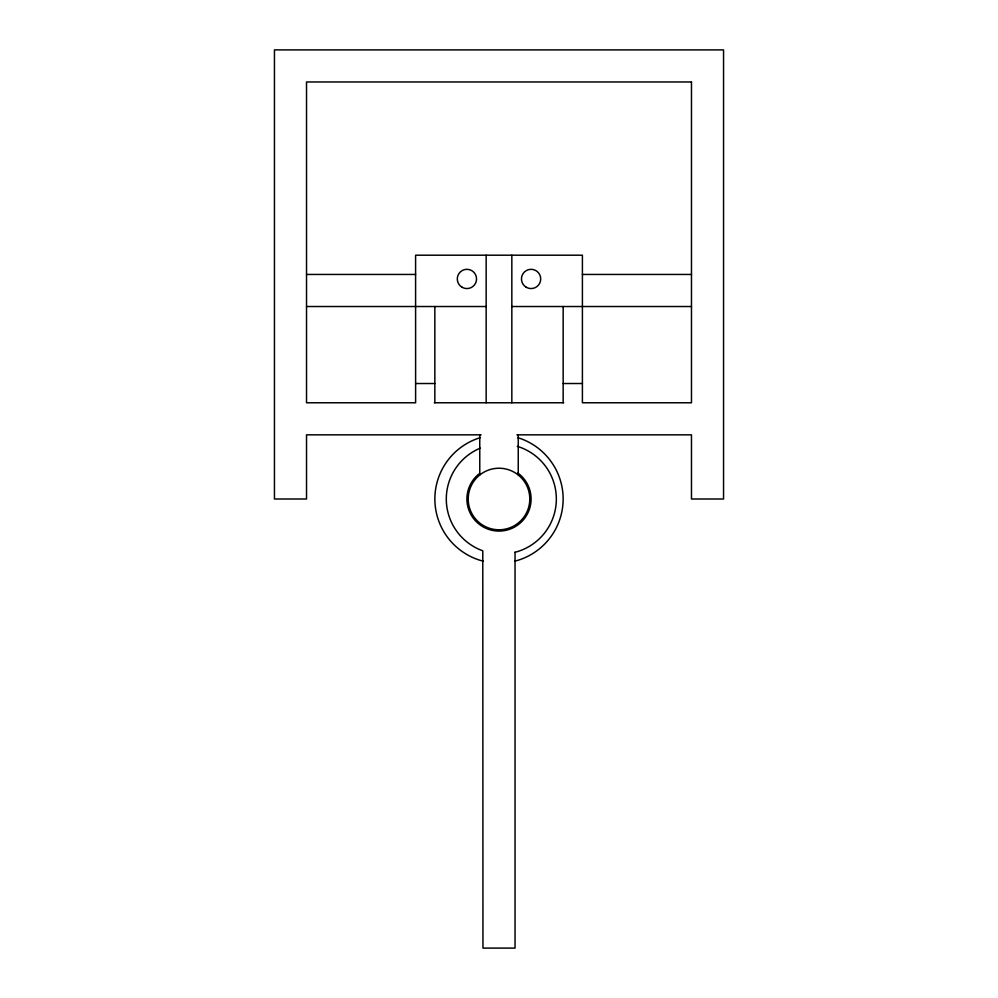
<?xml version="1.0" encoding="UTF-8"?>
<svg xmlns="http://www.w3.org/2000/svg" width="998" height="998" viewBox="0 0 998 998"><rect width="100%" height="100%" fill="white"/><g stroke="black" fill="none" stroke-linecap="round" stroke-linejoin="round"><path stroke-width="1.5" d="M514.694 552.368L517.288 551.657A55.027 55.027 0 0 0 517.288 446.343M514.594 561.238L517.625 560.389A64.159 64.159 0 0 0 517.625 437.611M306.523 274.45L415.592 274.45M582.408 274.45L691.477 274.45M306.523 306.523L486.163 306.523M511.837 306.523L691.477 306.523M415.592 383.519L434.841 383.519M563.159 383.519L582.408 383.519M434.33 402.768L563.67 402.768M481.073 434.841L306.523 434.841L306.523 499L274.45 499L274.45 49.9L723.55 49.9L723.55 499L691.477 499L691.477 434.841L516.927 434.841M483.406 561.238L480.375 560.389A64.159 64.159 0 0 1 480.375 437.611M479.751 434.841L479.776 474.936M563.159 306.523L563.159 402.768M518.249 434.841L518.249 474.973M515.043 552.281L515.043 948.1L482.957 948.1L482.783 550.809A55.027 55.027 0 0 1 480.263 448.164M511.837 255.201L511.837 402.768M486.163 255.201L486.163 402.768M434.841 306.523L434.841 402.768M517.85 473.04A32.073 32.073 0 0 1 515.766 526.345L514.407 527.144A32.073 32.073 0 0 1 484.167 527.443L482.783 526.682A32.073 32.073 0 0 1 479.639 473.426M691.477 81.973L306.523 81.973L306.523 402.768L415.617 402.768L415.592 255.201L582.408 255.201L582.408 402.768L691.477 402.768L691.477 81.973M518.848 475.447L517.663 474.512A30.801 30.801 0 0 0 468.212 498.601L468.224 500.11A30.801 30.801 0 0 0 499.349 529.788A30.801 30.801 0 0 0 529.788 499.399L529.776 497.89A30.801 30.801 0 0 0 518.848 475.447M462.111 287.274A9.618 9.618 0 0 0 476.545 278.941A9.618 9.618 0 0 0 462.111 270.608A9.618 9.618 0 0 0 462.111 287.274M526.27 287.274A9.618 9.618 0 0 0 540.704 278.941A9.618 9.618 0 0 0 526.27 270.608A9.618 9.618 0 0 0 526.27 287.274"/></g></svg>
